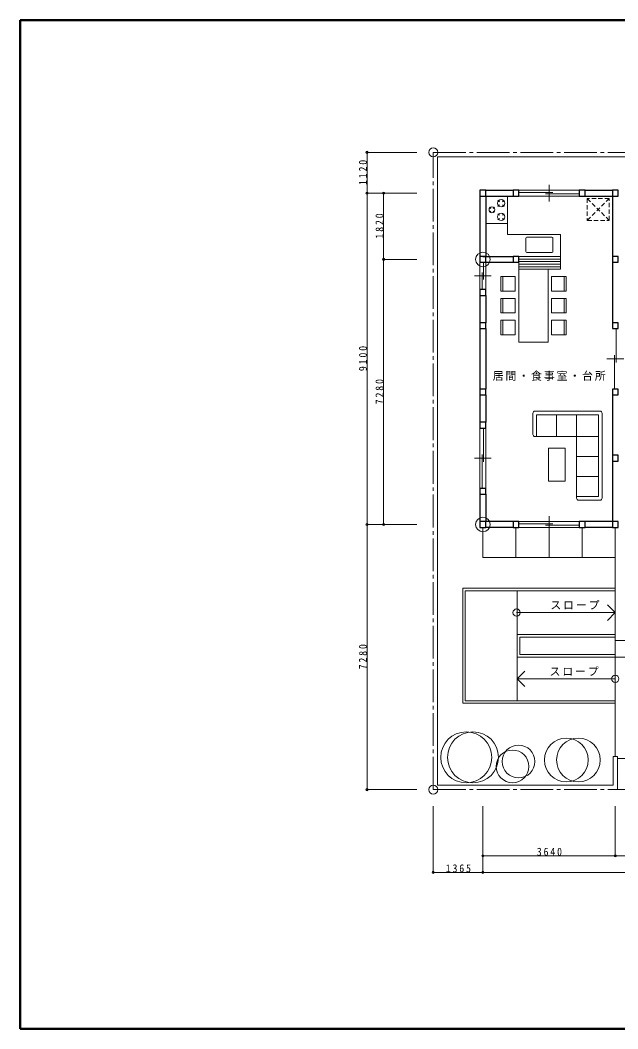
# Model space of a CAD drawing. Units: millimetres at full size, sheet at 1:100. Extents: x -20000 to 20000, y -13850 to 13850.
# Drawn here: x -20000 to -3570, y -13850 to 13850 of the extents above; entities that cross this region are included whole.
import ezdxf

# ---------------------------------------------------------------- set-up
doc = ezdxf.new("R2010")
doc.units = ezdxf.units.MM
doc.header["$LTSCALE"] = 100
doc.header["$PDMODE"] = 32
doc.header["$PDSIZE"] = 60
doc.linetypes.add('CHAIN2', pattern=[12, 9, -1, 1, -1])
doc.linetypes.add('DASHED1', pattern=[1.8, 1.2, -0.6])
for name, color, linetype, lineweight in [('0-1_柱・壁', 7, 'Continuous', 25), ('0-3_建具', 5, 'Continuous', 13), ('0-4_設備', 4, 'Continuous', 13), ('0-6_敷地', 134, 'Continuous', 18), ('0-7_外構', 134, 'Continuous', 18), ('0-8_寸法', 1, 'Continuous', 13), ('0-F', 2, 'Continuous', 50)]:
    doc.layers.add(name, color=color, linetype=linetype, lineweight=lineweight)
doc.layers.add('0-5_室名', color=7, linetype='Continuous')
doc.styles.add('ＭＳ ゴシック', font='')
doc.styles.get('ＭＳ ゴシック').set_extended_font_data('MS Gothic')

msp = doc.modelspace()

# ---------------------------------------------------------------- linework, layer by layer
at = {"layer": '0-1_柱・壁'}
for p, q in [((-7209.2, 9180), (-6450, 9180)), ((-4470, 9180), (-3720, 9180)), ((-7360, 9020), (-7360, 7360)), ((-7200, 9020), (-7200, 7360)), ((-7200, 9020), (-6450, 9020)), ((-4470, 9020), (-3720, 9020)), ((-3720, 9020), (-3720, 7360)), ((-7280, 7360), (-6450, 7360)), ((-7280, 7200), (-6450, 7200)), ((-3720, 7200), (-3720, 5540)), ((-7360, 6290), (-7360, 5540)), ((-7200, 6290), (-7200, 5540)), ((-7360, 5380), (-7360, 3720)), ((-7200, 5380), (-7200, 3720)), ((-7360, 3560), (-7360, 2810)), ((-7200, 3560), (-7200, 2810)), ((-3720, 3560), (-3720, 1900)), ((-3720, 1740), (-3720, 80)), ((-7360, 830), (-7360, 80)), ((-7200, 830), (-7200, 80)), ((-6450, 80), (-7200, 80)), ((-3720, 80), (-4470, 80)), ((-6450, -80), (-7200, -80)), ((-3720, -80), (-4470, -80))]:
    msp.add_line(p, q, dxfattribs=at)
for points in [[(-7360, 9020), (-7200, 9020), (-7200, 9180), (-7360, 9180)], [(-6450, 9020), (-6290, 9020), (-6290, 9180), (-6450, 9180)], [(-4630, 9020), (-4470, 9020), (-4470, 9180), (-4630, 9180)], [(-3720, 9020), (-3560, 9020), (-3560, 9180), (-3720, 9180)], [(-7360, 7200), (-7200, 7200), (-7200, 7360), (-7360, 7360)], [(-6450, 7200), (-6290, 7200), (-6290, 7360), (-6450, 7360)], [(-3720, 7200), (-3560, 7200), (-3560, 7360), (-3720, 7360)], [(-7360, 6290), (-7200, 6290), (-7200, 6450), (-7360, 6450)], [(-7360, 5380), (-7200, 5380), (-7200, 5540), (-7360, 5540)], [(-3720, 5380), (-3560, 5380), (-3560, 5540), (-3720, 5540)], [(-7360, 3560), (-7200, 3560), (-7200, 3720), (-7360, 3720)], [(-3720, 3560), (-3560, 3560), (-3560, 3720), (-3720, 3720)], [(-7360, 2650), (-7200, 2650), (-7200, 2810), (-7360, 2810)], [(-3720, 1740), (-3560, 1740), (-3560, 1900), (-3720, 1900)], [(-7360, 830), (-7200, 830), (-7200, 990), (-7360, 990)], [(-7360, -80), (-7200, -80), (-7200, 80), (-7360, 80)], [(-6450, -80), (-6290, -80), (-6290, 80), (-6450, 80)], [(-4630, -80), (-4470, -80), (-4470, 80), (-4630, 80)], [(-3720, -80), (-3560, -80), (-3560, 80), (-3720, 80)]]:
    msp.add_lwpolyline(points, close=True, dxfattribs=at)
at = {"layer": '0-1_柱・壁', "color": 4, "lineweight": 13}
for centre in [(-7280, 7280), (-7280, 0)]:
    msp.add_circle(centre, 200, dxfattribs=at)
at = {"layer": '0-3_建具'}
for p, q in [((-6290, 9180), (-4630, 9180)), ((-5460, 9330), (-5460, 8870)), ((-6290, 9120), (-5360, 9120)), ((-4630, 9020), (-6290, 9020)), ((-5560, 9080), (-4630, 9080)), ((-7360, 6450), (-7360, 7200)), ((-7300, 6450), (-7300, 6925)), ((-7260, 6725), (-7260, 7200)), ((-7200, 7200), (-7200, 6450)), ((-7510, 6825), (-7050, 6825)), ((-3620, 4450), (-3620, 5380)), ((-3870, 4550), (-3410, 4550)), ((-3660, 3720), (-3660, 4650)), ((-7360, 990), (-7360, 2650)), ((-7260, 1720), (-7260, 2650)), ((-7200, 2650), (-7200, 990)), ((-7510, 1820), (-7050, 1820)), ((-7300, 990), (-7300, 1920)), ((-6290, 80), (-4630, 80)), ((-6290, 20), (-5360, 20)), ((-5460, 230), (-5460, -230)), ((-4630, -80), (-6290, -80)), ((-5560, -20), (-4630, -20))]:
    msp.add_line(p, q, dxfattribs=at)
at = {"layer": '0-4_設備'}
for p, q in [((-7200, 9012.3), (-7200, 7360)), ((-6822.1, 8864.1), (-6864.5, 8906.5)), ((-6737.2, 8864.1), (-6694.8, 8906.5)), ((-6600, 9020), (-6600, 7960)), ((-7098.2, 8710.9), (-7064.2, 8676.9)), ((-7098.2, 8575.1), (-7064.2, 8609.1)), ((-6996.4, 8676.9), (-6962.4, 8710.9)), ((-6996.4, 8609.1), (-6962.4, 8575.1)), ((-6864.5, 8736.8), (-6822.1, 8779.2)), ((-6694.8, 8736.8), (-6737.2, 8779.2)), ((-6864.5, 8534.6), (-6822.1, 8492.2)), ((-6864.5, 8364.9), (-6822.1, 8407.3)), ((-6737.2, 8492.2), (-6694.8, 8534.6)), ((-6737.2, 8407.3), (-6694.8, 8364.9)), ((-7200, 8270), (-6600, 8270)), ((-6600, 7960), (-5150, 7960)), ((-6102.7, 7862.1), (-6102.7, 7497.6)), ((-5382.7, 7892.1), (-6072.7, 7892.1)), ((-5352.7, 7862.1), (-5352.7, 7497.6)), ((-5150, 7960), (-5150, 7010)), ((-7200, 7360), (-5150, 7360)), ((-6290, 7290), (-5150, 7290)), ((-6290, 7220), (-5150, 7220)), ((-6072.7, 7467.6), (-5382.7, 7467.6)), ((-6290, 7150), (-5150, 7150)), ((-6290, 7080), (-5150, 7080)), ((-6730, 6410), (-6730, 6810)), ((-5050, 6410), (-5050, 6810)), ((-6730, 5810), (-6730, 6210)), ((-5050, 5810), (-5050, 6210)), ((-6730, 5210), (-6730, 5610)), ((-5050, 5210), (-5050, 5610)), ((-5904.8, 2476), (-5904.8, 3056)), ((-4064.8, 3116), (-5844.8, 3116)), ((-4004.8, 726), (-4004.8, 3056)), ((-5254.8, 2416), (-5254.8, 3016)), ((-4704.8, 726), (-4704.8, 3016)), ((-4104.8, 3016), (-4104.8, 766)), ((-5844.8, 2416), (-4104.8, 2416)), ((-4104.8, 1866), (-4704.8, 1866)), ((-4104.8, 1316), (-4704.8, 1316)), ((-4104.8, 766), (-4704.8, 766)), ((-4644.8, 666), (-4064.8, 666))]:
    msp.add_line(p, q, dxfattribs=at)
at = {"layer": '0-4_設備', "linetype": 'DASHED1'}
for p, q in [((-4409.2, 8952.3), (-4409.2, 8352.3)), ((-3809.2, 8952.3), (-4409.2, 8952.3)), ((-3809.2, 8352.3), (-4409.2, 8952.3)), ((-4409.2, 8352.3), (-3809.2, 8352.3))]:
    msp.add_line(p, q, dxfattribs=at)
at = {"layer": '0-4_設備'}
for points in [[(-6600, 9020), (-7200, 9020), (-7200, 9012.3)], [(-6290, 7360), (-6290, 7010), (-5150, 7010)], [(-5804.8, 2416), (-5804.8, 2994.6), (-5804.8, 3016), (-4104.8, 3016)]]:
    msp.add_lwpolyline(points, dxfattribs=at)
at = {"layer": '0-4_設備', "linetype": 'DASHED1'}
msp.add_lwpolyline([(-3809.2, 8352.3), (-3809.2, 8952.3), (-4409.2, 8352.3)], dxfattribs=at)
at = {"layer": '0-4_設備'}
for points in [[(-6290, 7010), (-5490, 7010), (-5490, 5010), (-6290, 5010)], [(-6390, 6410), (-6790, 6410), (-6790, 6810), (-6390, 6810)], [(-5390, 6410), (-4990, 6410), (-4990, 6810), (-5390, 6810)], [(-6390, 5810), (-6790, 5810), (-6790, 6210), (-6390, 6210)], [(-5390, 5810), (-4990, 5810), (-4990, 6210), (-5390, 6210)], [(-6390, 5210), (-6790, 5210), (-6790, 5610), (-6390, 5610)], [(-5390, 5210), (-4990, 5210), (-4990, 5610), (-5390, 5610)], [(-5472.5, 1192.6), (-5022.5, 1192.6), (-5022.5, 2092.6), (-5472.5, 2092.6)]]:
    msp.add_lwpolyline(points, close=True, dxfattribs=at)
for centre, radius in [((-6779.7, 8821.7), 100), ((-7030.3, 8643), 80), ((-6779.7, 8449.7), 100)]:
    msp.add_circle(centre, radius, dxfattribs=at)
for centre, radius, start, end in [((-6072.7, 7862.1), 30, 90, 180), ((-5382.7, 7862.1), 30, 0, 90), ((-6072.7, 7497.6), 30, 180, 270), ((-5382.7, 7497.6), 30, 270, 0), ((-5844.8, 3056), 60, 90, 180), ((-4064.8, 3056), 60, 0, 90), ((-5844.8, 2476), 60, 180, 270), ((-4644.8, 726), 60, 180, 270), ((-4064.8, 726), 60, 270, 0)]:
    msp.add_arc(centre, radius, start, end, dxfattribs=at)
at = {"layer": '0-6_敷地', "linetype": 'CHAIN2'}
for q in [(-8645, 10220), (7355, -7280)]:
    msp.add_line((-8645, -7280), q, dxfattribs=at)
msp.add_lwpolyline([(-8645, 10220), (7355, 10220), (7355, -7280)], dxfattribs=at)
at = {"layer": '0-6_敷地'}
for centre in [(-8645, 10220), (-8645, -7280)]:
    msp.add_circle(centre, 125, dxfattribs=at)
at = {"layer": '0-7_外構'}
for p, q in [((-6370, -80), (-6370, -910)), ((-5460, -80), (-5460, -910)), ((-4550, -80), (-4550, -910)), ((-3640, -80), (-3640, -6370)), ((-3640, -1750), (-7835, -1750)), ((-7835, -1750), (-7835, -4910)), ((-3640, -1820), (-7765, -1820)), ((-7765, -1820), (-7765, -4840)), ((-6335, -1820), (-6335, -4840)), ((-3640, -2420), (-3852.1, -2207.9)), ((-6352.5, -2420), (-3640, -2420)), ((-3640, -2420), (-3852.1, -2632.1)), ((-3640, -3020), (-6335, -3020)), ((-3640, -3190), (-910, -3190)), ((-6335, -3640), (-910, -3640)), ((-6335, -4240), (-6122.9, -4027.9)), ((-7835, -4910), (-3640, -4910)), ((-7765, -4840), (-3640, -4840)), ((-3700, -7160), (-3700, -6370)), ((-3580, -6430), (-2175, -6430)), ((-3700, -7160), (-8525, -7160))]:
    msp.add_line(p, q, dxfattribs=at)
for points in [[(-8525, -7160), (-8525, 10100), (7235, 10100), (7235, -7280)], [(-7280, -80), (-7280, -910), (-3640, -910)], [(-3640, -3090), (-6265, -3090), (-6265, -3570), (-3640, -3570)], [(-3640, -4240), (-6335, -4240), (-6122.9, -4452.1)], [(-3580, -7280), (-3580, -6370), (-3700, -6370)]]:
    msp.add_lwpolyline(points, dxfattribs=at)
for centre, radius in [((-6352.5, -2420), 100), ((-3640, -4240), 100), ((-7738, -6394.7), 700), ((-7551.8, -6394.7), 700), ((-6299.7, -6508.6), 450), ((-4985.5, -6467.2), 600), ((-4654.4, -6467.2), 600), ((-6465.3, -6643.1), 450)]:
    msp.add_circle(centre, radius, dxfattribs=at)
at = {"layer": '0-8_寸法'}
for p, q in [((-10465, 9100), (-10465, 10220)), ((-10465, 10220), (-9100, 10220)), ((-10465, 0), (-10465, 9100)), ((-10465, 9100), (-9100, 9100)), ((-10010, 7280), (-10010, 9100)), ((-10010, 9100), (-9100, 9100)), ((-10010, 0), (-10010, 7280)), ((-10010, 7280), (-9100, 7280)), ((-10465, -7280), (-10465, 0)), ((-10465, 0), (-9100, 0)), ((-10010, 0), (-9100, 0)), ((-10465, -7280), (-9100, -7280)), ((-8645, -9555), (-8645, -7735)), ((-7280, -9100), (-7280, -7735)), ((-7280, -9555), (-7280, -7735)), ((-3640, -9100), (-3640, -7735)), ((-7280, -9100), (-3640, -9100)), ((-3640, -9100), (-910, -9100)), ((-8645, -9555), (-7280, -9555)), ((-7280, -9555), (6370, -9555))]:
    msp.add_line(p, q, dxfattribs=at)
for p in [(-10465, 10220), (-10465, 9100), (-10010, 9100), (-10010, 7280), (-10465, 0), (-10010, 0), (-10465, -7280), (-7280, -9100), (-3640, -9100), (-8645, -9555), (-7280, -9555)]:
    msp.add_point(p, dxfattribs=at)
at = {"layer": '0-F'}
for p, q in [((-20000, 13850), (20000, 13850)), ((-20000, -13850), (-20000, 13850))]:
    msp.add_line(p, q, dxfattribs=at)
msp.add_lwpolyline([(20000, 13850), (20000, -13850), (-20000, -13850)], dxfattribs=at)

# ---------------------------------------------------------------- texts
at = {"layer": '0-5_室名', "insert": (-7010, 3945), "char_height": 219.9, "attachment_point": 7, "style": 'ＭＳ ゴシック'}
msp.add_mtext('\\T1.17;居間・食事室・台所', dxfattribs=at)
at = {"layer": '0-7_外構', "char_height": 219.9, "attachment_point": 7, "style": 'ＭＳ ゴシック'}
for insert in [(-5428.5, -2334.7), (-5449.4, -4157.6)]:
    msp.add_mtext('\\T1.17;スロープ', dxfattribs=dict(at, insert=insert))
at = {"layer": '0-8_寸法', "color": 7, "char_height": 219.9, "attachment_point": 7, "rotation": 90, "style": 'ＭＳ ゴシック'}
for s, insert in [('\\T1.38;\\W0.9;1120', (-10465, 9322.5)), ('\\T1.38;\\W0.9;1820', (-10010, 7852.5)), ('\\T1.38;\\W0.9;9100', (-10465, 4212.5)), ('\\T1.38;\\W0.9;7280', (-10010, 3302.5)), ('\\T1.38;\\W0.9;7280', (-10465, -3977.5))]:
    msp.add_mtext(s, dxfattribs=dict(at, insert=insert))
at = {"layer": '0-8_寸法', "color": 7, "char_height": 219.9, "attachment_point": 7, "style": 'ＭＳ ゴシック'}
for s, insert in [('\\T1.38;\\W0.9;3640', (-5797.5, -9100)), ('\\T1.38;\\W0.9;1365', (-8300, -9555))]:
    msp.add_mtext(s, dxfattribs=dict(at, insert=insert))

doc.saveas('drawing.dxf')
